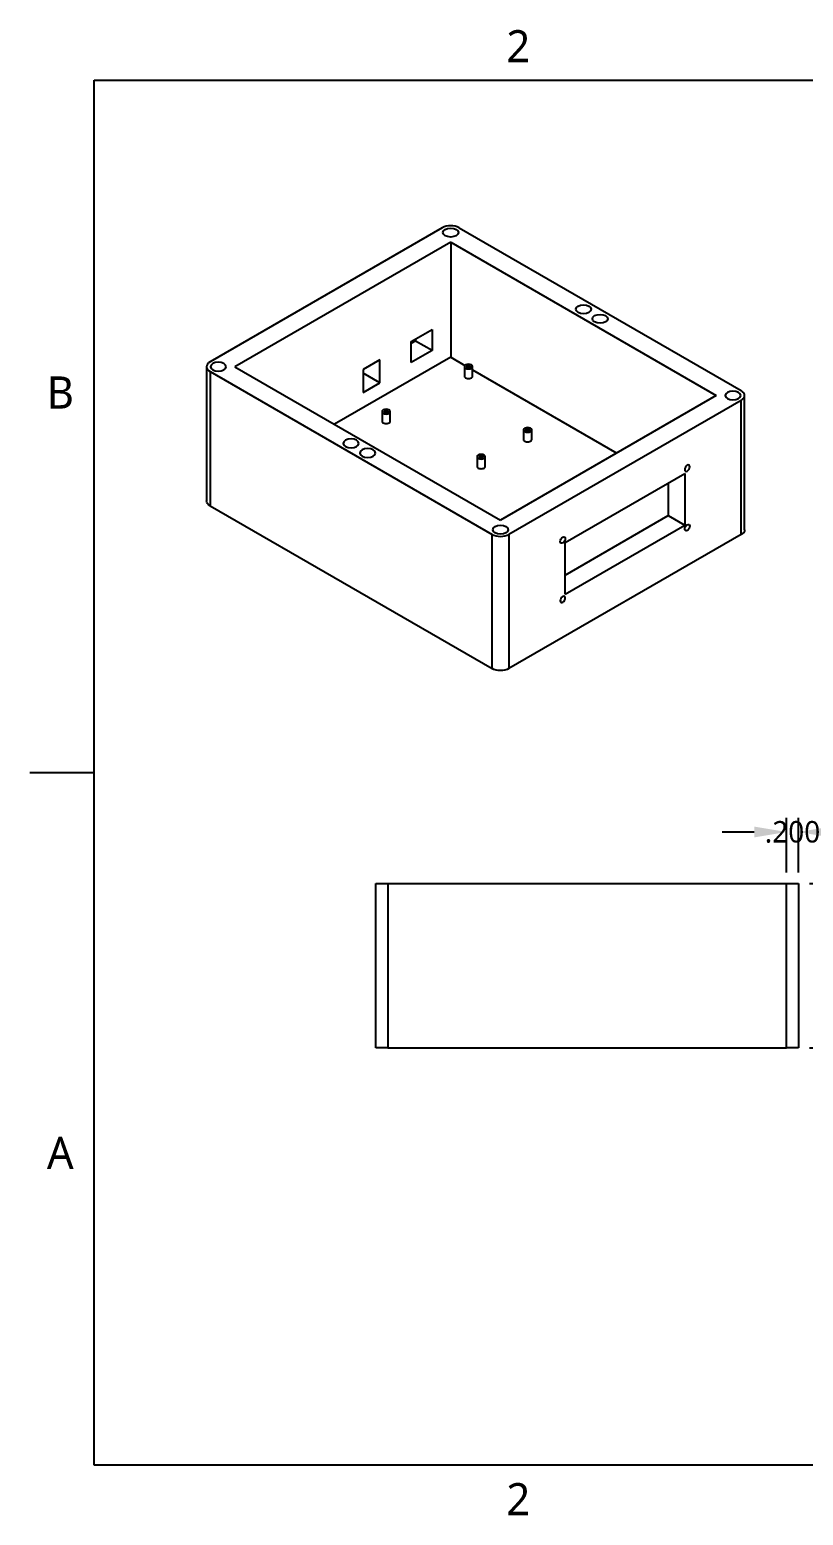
# Model space of a CAD drawing. Extents: x 0 to 11, y 0 to 8.5.
# Drawn here: x 0.04 to 4.36, y 0.1 to 8.4 of the extents above; entities that cross this region are included whole.
import ezdxf

# ---------------------------------------------------------------- set-up
doc = ezdxf.new("R2010")
doc.units = 0
doc.header["$LTSCALE"] = 0.5
doc.header["$MEASUREMENT"] = 0
doc.header["$PDMODE"] = 33
doc.header["$PDSIZE"] = 0.03937
doc.layers.get('DEFPOINTS').update_dxf_attribs({"linetype": 'CONTINUOUS'})
for name, color, linetype in [('ANNOTATION_TEXT', 7, 'CONTINUOUS'), ('BORDER_FRAME', 7, 'CONTINUOUS'), ('BORDER_ZONES', 7, 'CONTINUOUS'), ('TANGENT_LINES', 7, 'CONTINUOUS'), ('VISIBLE', 7, 'CONTINUOUS')]:
    doc.layers.add(name, color=color, linetype=linetype)
doc.styles.add('ONSHAPE-STANDARD', font='NotoSans-Regular.ttf')
doc.styles.add('ONSHAPE-STANDARD-DIMENSION', font='')
doc.styles.get('ONSHAPE-STANDARD-DIMENSION').set_extended_font_data('Noto Sans')
doc.dimstyles.new('ONSHAPE-STANDARD$0', dxfattribs={"dimtxt": 0.12, "dimasz": 0.18, "dimexe": 0.08, "dimexo": 0.0625, "dimgap": 0.09, "dimtad": 0, "dimtih": 1, "dimtoh": 1, "dimdec": 3, "dimzin": 7, "dimtxsty": 'ONSHAPE-STANDARD-DIMENSION', "dimcen": 0.09, "dimclrd": 7, "dimclre": 7, "dimclrt": 7, "dimadec": 1, "dimazin": 3, "dimtfac": 1, "dimtdec": 3, "dimtofl": 0, "dimtmove": 0, "dimatfit": 3, "dimtolj": 1, "dimtzin": 7})

# ---------------------------------------------------------------- blocks, each defined once
blk = doc.blocks.new('*D4')
at = {"layer": 'ANNOTATION_TEXT', "color": 7}
for p, q in [((4.3972, 3.6307), (5.0829, 3.6307)), ((5.0029, 3.4507), (5.0029, 3.3232)), ((5.0029, 2.8921), (5.0029, 3.0196)), ((4.3972, 2.7121), (5.0829, 2.7121))]:
    blk.add_line(p, q, dxfattribs=at)
for points in [[(5.0329, 3.4507), (4.9729, 3.4507), (5.0029, 3.6307)], [(4.9729, 2.8921), (5.0329, 2.8921), (5.0029, 2.7121)]]:
    blk.add_solid(points, dxfattribs=at)
at = {"layer": 'DEFPOINTS', "color": 0}
for p in [(4.3347, 3.6307), (4.3347, 2.7121), (5.0029, 2.7121)]:
    blk.add_point(p, dxfattribs=at)
at = {"layer": 'ANNOTATION_TEXT', "color": 7, "insert": (5.0029, 3.1714), "char_height": 0.12, "attachment_point": 5, "style": 'ONSHAPE-STANDARD-DIMENSION'}
blk.add_mtext('\\A1;2.756', dxfattribs=at)
blk = doc.blocks.new('*D5')
at = {"layer": 'ANNOTATION_TEXT', "color": 7}
for p, q in [((4.2682, 3.6932), (4.2682, 3.9987)), ((4.3347, 3.6932), (4.3347, 3.9987)), ((4.0882, 3.9187), (3.9082, 3.9187)), ((4.5147, 3.9187), (4.6947, 3.9187))]:
    blk.add_line(p, q, dxfattribs=at)
for points in [[(4.0882, 3.8887), (4.0882, 3.9487), (4.2682, 3.9187)], [(4.5147, 3.9487), (4.5147, 3.8887), (4.3347, 3.9187)]]:
    blk.add_solid(points, dxfattribs=at)
at = {"layer": 'DEFPOINTS', "color": 0}
for p in [(4.3347, 3.9187), (4.2682, 3.6307), (4.3347, 3.6307)]:
    blk.add_point(p, dxfattribs=at)
at = {"layer": 'ANNOTATION_TEXT', "color": 7, "insert": (4.3015, 3.9187), "char_height": 0.12, "attachment_point": 5, "style": 'ONSHAPE-STANDARD-DIMENSION'}
blk.add_mtext('\\A1;.200', dxfattribs=at)

msp = doc.modelspace()

# ---------------------------------------------------------------- linework, layer by layer
at = {"layer": 'BORDER_FRAME'}
for p, q in [((0.399, 0.38), (0.399, 8.12)), ((0.399, 8.12), (10.639, 8.12)), ((10.639, 0.38), (0.399, 0.38))]:
    msp.add_line(p, q, dxfattribs=at)
at = {"layer": 'BORDER_ZONES'}
msp.add_line((0.399, 4.25), (0.038, 4.25), dxfattribs=at)
at = {"layer": 'TANGENT_LINES'}
for p, q in [((1.0461, 6.49178), (1.0461, 5.74171)), ((4.01428, 5.58099), (4.01428, 6.33105)), ((2.62233, 4.83167), (2.62233, 5.58173)), ((2.71643, 5.58173), (2.71643, 4.83167)), ((2.03905, 3.63075), (2.03905, 2.71211)), ((4.26819, 2.71211), (4.26819, 3.63075))]:
    msp.add_line(p, q, dxfattribs=at)
at = {"layer": 'VISIBLE'}
for p, q in [((2.34395, 7.29541), (1.0461, 6.5461)), ((2.43804, 7.29541), (4.01428, 6.38537)), ((2.39099, 7.21542), (1.18464, 6.51894)), ((2.39099, 7.21542), (2.39099, 6.57251)), ((2.39099, 7.21542), (3.87573, 6.35821)), ((2.17103, 6.65982), (2.28703, 6.72679)), ((2.28703, 6.72679), (2.28703, 6.60893)), ((2.19423, 6.6625), (2.17103, 6.64911)), ((2.17103, 6.54196), (2.17103, 6.65982)), ((2.19423, 6.67322), (2.19423, 6.6625)), ((2.28703, 6.60893), (2.19423, 6.6625)), ((2.39099, 6.57251), (1.74142, 6.19748)), ((2.28703, 6.60893), (2.17103, 6.54196)), ((2.39099, 6.57251), (2.47035, 6.5267)), ((1.02661, 6.51894), (1.02661, 5.76887)), ((1.0461, 6.49178), (2.62233, 5.58173)), ((1.18464, 6.51894), (2.66938, 5.66172)), ((1.99472, 6.55803), (1.90192, 6.50445)), ((1.90192, 6.50445), (1.90192, 6.37587)), ((1.99472, 6.42945), (1.90192, 6.48302)), ((1.99472, 6.42945), (1.99472, 6.55803)), ((2.46732, 6.52012), (2.46732, 6.46654)), ((2.51325, 6.46654), (2.51325, 6.52012)), ((2.51325, 6.50193), (3.31895, 6.03675)), ((1.90192, 6.37587), (1.99472, 6.42945)), ((3.87573, 6.35821), (2.66938, 5.66172)), ((4.01428, 6.33105), (2.71643, 5.58173)), ((4.03376, 5.60815), (4.03376, 6.35821)), ((2.00714, 6.26804), (2.00714, 6.21447)), ((2.05307, 6.21447), (2.05307, 6.26804)), ((2.79795, 6.16593), (2.79795, 6.11235)), ((2.84388, 6.11235), (2.84388, 6.16593)), ((2.53812, 6.01591), (2.53812, 5.96234)), ((2.58405, 5.96234), (2.58405, 6.01591)), ((3.03129, 5.53712), (3.69942, 5.92287)), ((3.69942, 5.92287), (3.69942, 5.63356)), ((3.60662, 5.86929), (3.60662, 5.68713)), ((1.0461, 5.74171), (2.62233, 4.83167)), ((3.03129, 5.35496), (3.60662, 5.68713)), ((3.60662, 5.68713), (3.69942, 5.63356)), ((4.01428, 5.58099), (2.71643, 4.83167)), ((3.03129, 5.24781), (3.69942, 5.63356)), ((3.03129, 5.24781), (3.03129, 5.53712)), ((1.97252, 2.71211), (1.97252, 3.63075)), ((1.97252, 3.63075), (2.03905, 3.63075)), ((2.03905, 3.63075), (4.26819, 3.63075)), ((4.26819, 3.63075), (4.33472, 3.63075)), ((4.33472, 3.63075), (4.33472, 2.71211)), ((2.03905, 2.71211), (1.97252, 2.71211)), ((2.03905, 2.71211), (4.26819, 2.71211)), ((4.33472, 2.71211), (4.26819, 2.71211))]:
    msp.add_line(p, q, dxfattribs=at)
for centre, major_axis, start_param, end_param in [((2.39099, 7.26825), (-0.06653, 0), 3.9269908, 5.4977871), ((1.09314, 6.51894), (-0.06653, 0), 5.4977871, 7.0685835), ((2.49028, 6.46654), (-0.02297, 0), 0, 3.1415927), ((3.96723, 6.35821), (-0.06653, 0), 2.3561945, 3.9269908), ((2.03011, 6.21447), (-0.02297, 0), 0, 3.1415927), ((2.82092, 6.11235), (-0.02297, 0), 0, 3.1415927), ((2.56109, 5.96234), (-0.02297, 0), 0, 3.1415927), ((2.66938, 5.6089), (-0.06653, 0), 0.7853982, 2.3561945)]:
    msp.add_ellipse(centre, major_axis=major_axis, ratio=0.5773503, start_param=start_param, end_param=end_param, dxfattribs=at)
for centre, major_axis in [((2.39099, 7.269), (-0.04331, 0)), ((3.13336, 6.84039), (-0.04331, 0)), ((3.22616, 6.78682), (-0.04331, 0)), ((2.49028, 6.52012), (-0.01115, 0)), ((2.03011, 6.26804), (-0.01115, 0)), ((2.82092, 6.16593), (-0.01115, 0)), ((2.56109, 6.01591), (-0.01115, 0)), ((2.66938, 5.60815), (-0.04331, 0)), ((3.01738, 5.5505), (0.00984, 0.01705)), ((3.71332, 5.62017), (0.00984, 0.01705))]:
    msp.add_ellipse(centre, major_axis=major_axis, ratio=0.5773503, dxfattribs=at)
at = {"layer": 'VISIBLE', "extrusion": (0, 0, -1)}
for centre, major_axis in [((1.09185, 6.51894), (0.04331, 0)), ((2.49028, 6.52012), (0.02297, 0)), ((3.96853, 6.35821), (0.04331, 0)), ((2.03011, 6.26804), (0.02297, 0)), ((2.82092, 6.16593), (0.02297, 0)), ((1.83421, 6.09033), (0.04331, 0)), ((1.92701, 6.03675), (0.04331, 0)), ((2.56109, 6.01591), (0.02297, 0)), ((3.71332, 5.9523), (-0.00984, -0.01705)), ((3.01738, 5.21837), (-0.00984, -0.01705))]:
    msp.add_ellipse(centre, major_axis=major_axis, ratio=0.5773503, dxfattribs=at)
for centre, start_param, end_param in [((1.09314, 5.76887), 2.3561945, 3.1415927), ((3.96723, 5.60815), 0, 0.7853982), ((2.66938, 4.85883), 0.7853982, 2.3561945)]:
    msp.add_ellipse(centre, major_axis=(0.06653, 0), ratio=0.5773503, start_param=start_param, end_param=end_param, dxfattribs=at)

# ---------------------------------------------------------------- texts
at = {"layer": 'BORDER_ZONES', "char_height": 0.18, "attachment_point": 5, "style": 'ONSHAPE-STANDARD'}
for s, insert in [('2', (2.769, 8.31)), ('B', (0.209, 6.375)), ('A', (0.209, 2.125)), ('2', (2.769, 0.19))]:
    msp.add_mtext(s, dxfattribs=dict(at, insert=insert))

# ---------------------------------------------------------------- dimensions: what is measured, and where the dimension line sits
at = {"layer": 'ANNOTATION_TEXT'}
for base, p1, p2, angle, picture, middle in [((4.33472, 3.91868), (4.26819, 3.63075, 0.03327), (4.33472, 3.63075, -0.03327), 0, '*D5', (4.30146, 3.91868)), ((5.00292, 2.71211), (4.33472, 3.63075, -0.03327), (4.33472, 2.71211, -0.03327), 270, '*D4', (5.00292, 3.17143))]:
    dim = msp.add_linear_dim(base=base, p1=p1, p2=p2, angle=angle, dimstyle='ONSHAPE-STANDARD$0', override={"dimlfac": 3, "dimpost": ''}, dxfattribs=at)
    dim.commit()
    dim.dimension.update_dxf_attribs({"geometry": picture, "text_midpoint": middle, "dimtype": 161})

doc.saveas('drawing.dxf')
